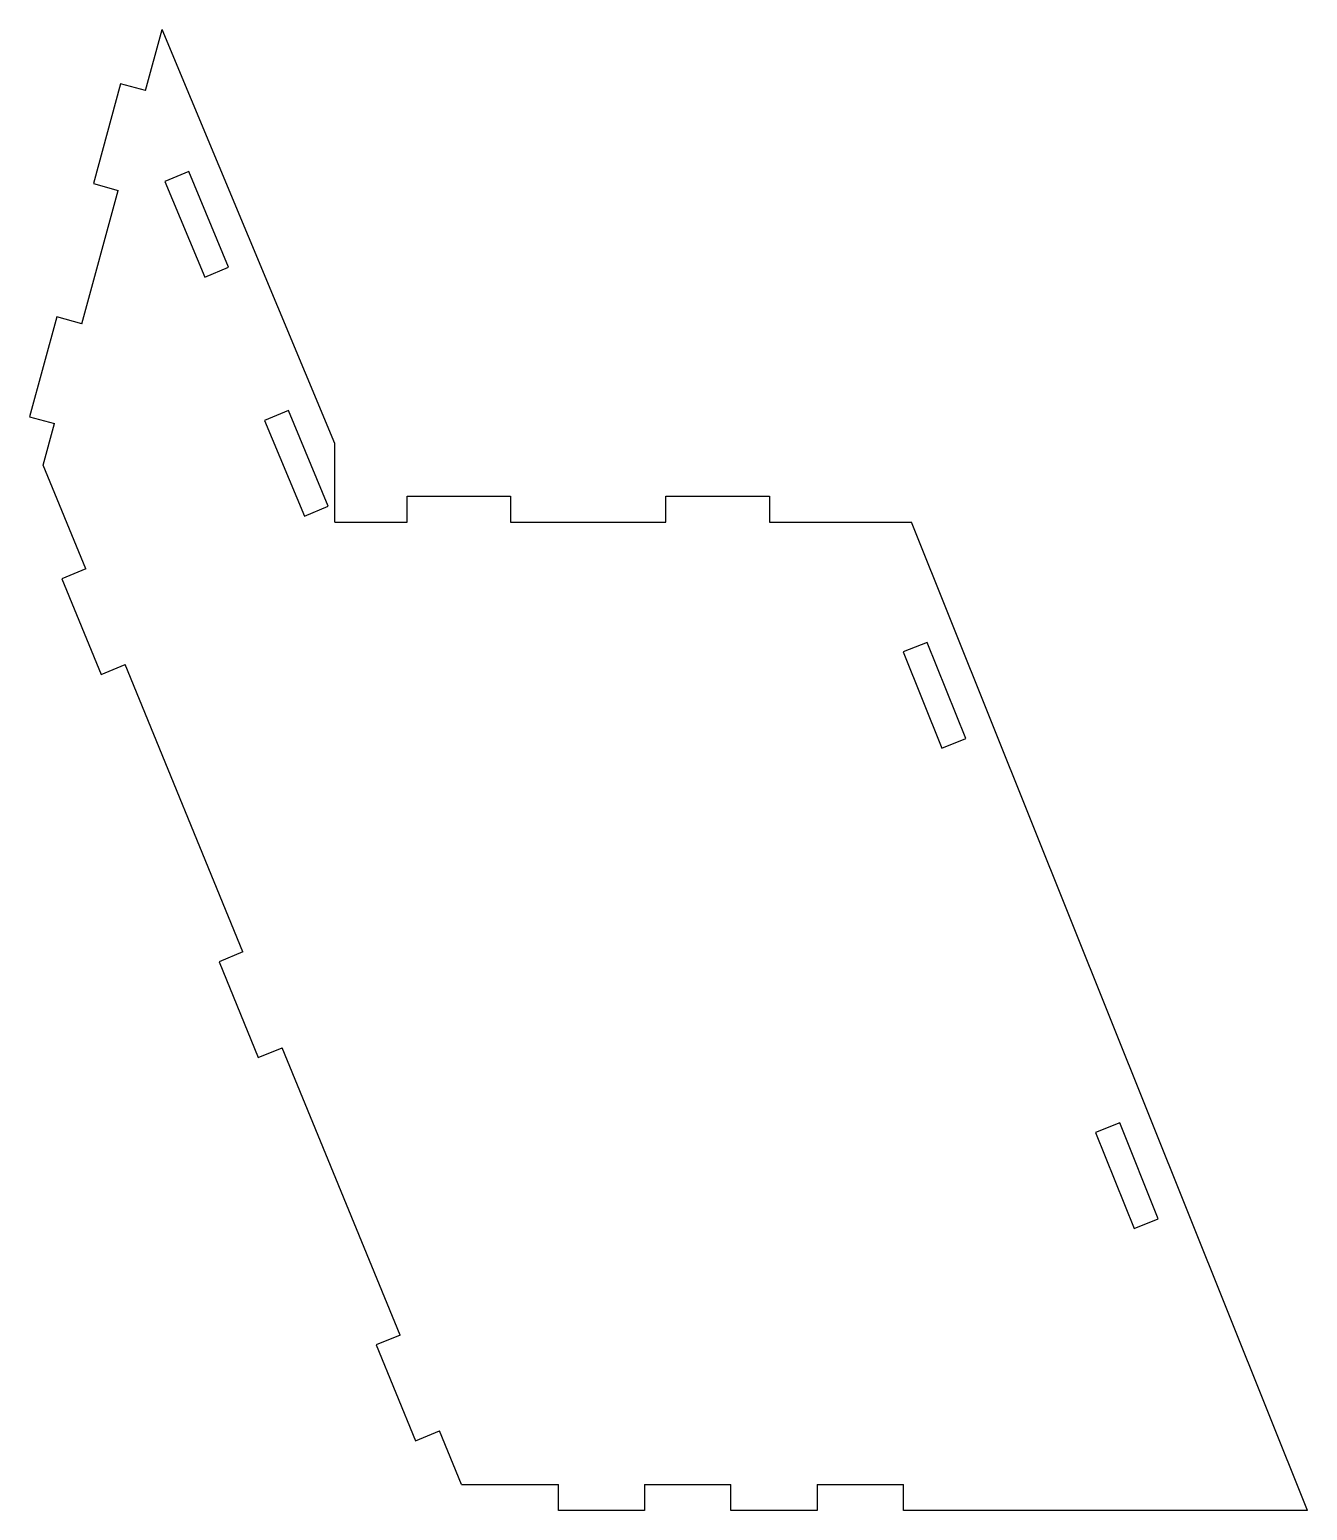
# Model space of a CAD drawing. Header units: millimetres. Extents: x 3933 to 4081, y 1377 to 1548.
import ezdxf

# ---------------------------------------------------------------- set-up
doc = ezdxf.new("R2010")
doc.units = ezdxf.units.MM

msp = doc.modelspace()

# ---------------------------------------------------------------- linework, layer by layer
at = {"color": 0}
for p, q in [((3946.35, 1541.33, -132.95), (3948.28, 1548.4, -132.95)), ((3968.29, 1500.42, -132.95), (3948.28, 1548.4, -132.95)), ((3943.45, 1542.12, -132.95), (3940.29, 1530.55, -132.95)), ((3946.35, 1541.33, -132.95), (3943.45, 1542.12, -132.95)), ((3951.35, 1531.94, -132.95), (3948.58, 1530.79, -132.95)), ((3955.97, 1520.86, -132.95), (3951.35, 1531.94, -132.95)), ((3938.96, 1514.32, -132.95), (3943.18, 1529.76, -132.95)), ((3940.29, 1530.55, -132.95), (3943.18, 1529.76, -132.95)), ((3948.58, 1530.79, -132.95), (3953.2, 1519.71, -132.95)), ((3953.2, 1519.71, -132.95), (3955.97, 1520.86, -132.95)), ((3936.07, 1515.11, -132.95), (3932.9, 1503.54, -132.95)), ((3938.96, 1514.32, -132.95), (3936.07, 1515.11, -132.95)), ((3962.9, 1504.25, -132.95), (3960.13, 1503.1, -132.95)), ((3967.52, 1493.18, -132.95), (3962.9, 1504.25, -132.95)), ((3932.9, 1503.54, -132.95), (3935.8, 1502.75, -132.95)), ((3934.48, 1497.92, -132.95), (3935.8, 1502.75, -132.95)), ((3960.13, 1503.1, -132.95), (3964.75, 1492.02, -132.95)), ((3968.29, 1491.32, -132.95), (3968.29, 1500.42, -132.95)), ((3939.41, 1485.9, -132.95), (3934.48, 1497.92, -132.95)), ((3976.66, 1494.32, -132.95), (3988.66, 1494.32, -132.95)), ((3976.66, 1491.32, -132.95), (3976.66, 1494.32, -132.95)), ((3988.66, 1494.32, -132.95), (3988.66, 1491.32, -132.95)), ((4006.66, 1494.32, -132.95), (4018.66, 1494.32, -132.95)), ((4006.66, 1491.32, -132.95), (4006.66, 1494.32, -132.95)), ((4018.66, 1494.32, -132.95), (4018.66, 1491.32, -132.95)), ((3964.75, 1492.02, -132.95), (3967.52, 1493.18, -132.95)), ((3968.29, 1491.32, -132.95), (3976.66, 1491.32, -132.95)), ((3988.66, 1491.32, -132.95), (4006.66, 1491.32, -132.95)), ((4018.66, 1491.32, -132.95), (4035.13, 1491.32, -132.95)), ((4081.01, 1376.77, -132.95), (4035.13, 1491.32, -132.95)), ((3939.41, 1485.9, -132.95), (3936.64, 1484.76, -132.95)), ((3936.64, 1484.76, -132.95), (3941.19, 1473.66, -132.95)), ((4036.94, 1477.38, -132.95), (4034.15, 1476.27, -132.95)), ((4034.15, 1476.27, -132.95), (4038.62, 1465.13, -132.95)), ((4041.4, 1466.24, -132.95), (4036.94, 1477.38, -132.95)), ((3941.19, 1473.66, -132.95), (3943.97, 1474.8, -132.95)), ((3957.63, 1441.49, -132.95), (3943.97, 1474.8, -132.95)), ((4038.62, 1465.13, -132.95), (4041.4, 1466.24, -132.95)), ((3957.63, 1441.49, -132.95), (3954.86, 1440.35, -132.95)), ((3954.86, 1440.35, -132.95), (3959.41, 1429.25, -132.95)), ((3959.41, 1429.25, -132.95), (3962.19, 1430.39, -132.95)), ((3975.85, 1397.08, -132.95), (3962.19, 1430.39, -132.95)), ((4059.25, 1421.69, -132.95), (4056.46, 1420.57, -132.95)), ((4063.71, 1410.55, -132.95), (4059.25, 1421.69, -132.95)), ((4056.46, 1420.57, -132.95), (4060.92, 1409.43, -132.95)), ((4060.92, 1409.43, -132.95), (4063.71, 1410.55, -132.95)), ((3975.85, 1397.08, -132.95), (3973.08, 1395.94, -132.95)), ((3973.08, 1395.94, -132.95), (3977.63, 1384.84, -132.95)), ((3977.63, 1384.84, -132.95), (3980.41, 1385.98, -132.95)), ((3982.96, 1379.77, -132.95), (3980.41, 1385.98, -132.95)), ((3982.96, 1379.77, -132.95), (3994.19, 1379.77, -132.95)), ((3994.19, 1376.77, -132.95), (3994.19, 1379.77, -132.95)), ((4004.19, 1379.77, -132.95), (4004.19, 1376.77, -132.95)), ((4004.19, 1379.77, -132.95), (4014.19, 1379.77, -132.95)), ((4014.19, 1376.77, -132.95), (4014.19, 1379.77, -132.95)), ((4024.19, 1379.77, -132.95), (4024.19, 1376.77, -132.95)), ((4024.19, 1379.77, -132.95), (4034.19, 1379.77, -132.95)), ((4034.19, 1376.77, -132.95), (4034.19, 1379.77, -132.95)), ((4004.19, 1376.77, -132.95), (3994.19, 1376.77, -132.95)), ((4024.19, 1376.77, -132.95), (4014.19, 1376.77, -132.95)), ((4081.01, 1376.77, -132.95), (4034.19, 1376.77, -132.95))]:
    msp.add_line(p, q, dxfattribs=at)

doc.saveas('drawing.dxf')
